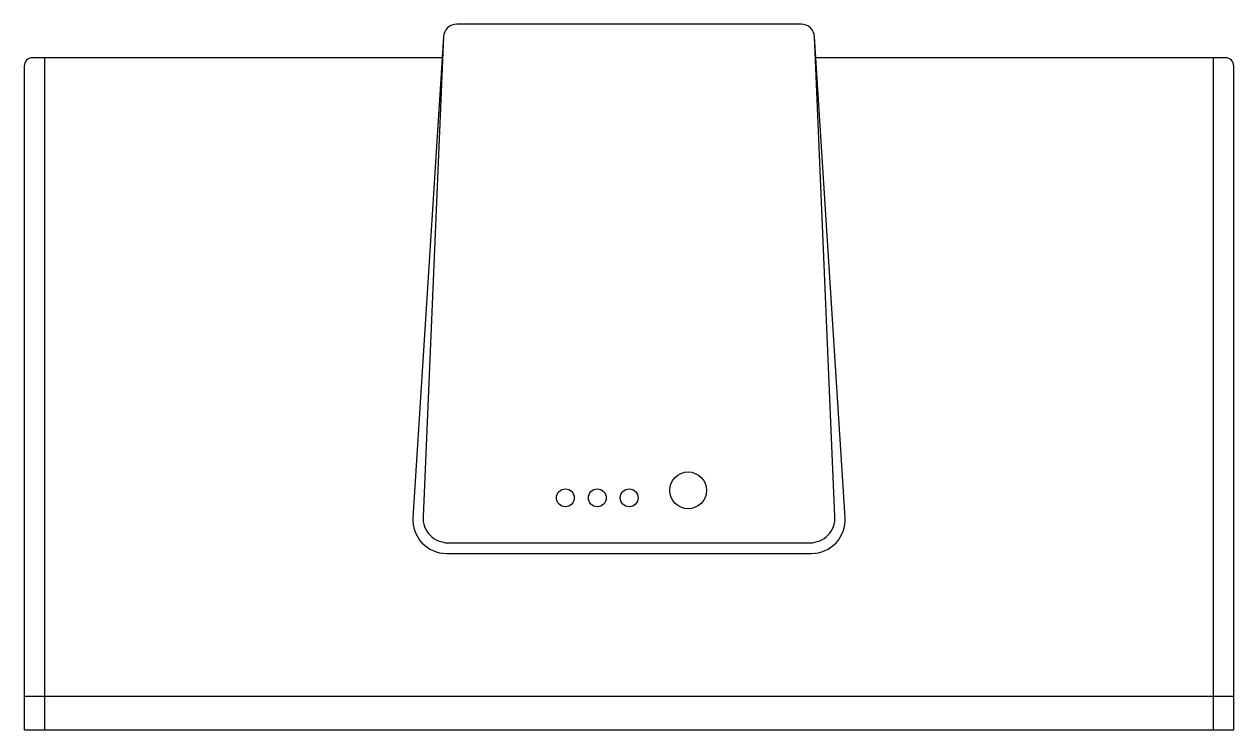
# Model space of a CAD drawing. Header units: millimetres. Extents: x 0 to 720, y 0 to 420.
import ezdxf

# ---------------------------------------------------------------- set-up
doc = ezdxf.new("R2010")
doc.units = ezdxf.units.MM

msp = doc.modelspace()

# ---------------------------------------------------------------- linework, layer by layer
at = {"color": 7}
for p, q in [((462.49, 420), (257.51, 420)), ((249.52, 412.51), (231.35, 126.27)), ((249.52, 412.51), (237.39, 126.95)), ((488.65, 126.27), (470.48, 412.51)), ((482.61, 126.95), (470.48, 412.51)), ((248.73, 400), (5, 400)), ((12, 400), (12, 0)), ((715, 400), (471.27, 400)), ((708, 0), (708, 400)), ((0, 395), (0, 0)), ((720, 0), (720, 395)), ((252.38, 111.31), (467.62, 111.31)), ((251.31, 105), (468.69, 105)), ((0, 20), (720, 20)), ((0, 0), (720, 0))]:
    msp.add_line(p, q, dxfattribs=at)
for centre, radius in [((395.2, 142.53), 10.95), ((322.14, 138.08), 5.32), ((341.14, 138.08), 5.32), ((360.13, 138.08), 5.32)]:
    msp.add_circle(centre, radius, dxfattribs=at)
for centre, radius, start, end in [((257.51, 412), 8, 90, 176.36705), ((462.49, 412), 8, 3.63295, 90), ((5, 395), 5, 90, 180), ((715, 395), 5, 0, 90), ((251.31, 125), 20, 176.36705, 270), ((252.38, 126.31), 15, 177.56702, 270), ((467.62, 126.31), 15, 270, 2.43298), ((468.69, 125), 20, 270, 3.63295)]:
    msp.add_arc(centre, radius, start, end, dxfattribs=at)

doc.saveas('drawing.dxf')
